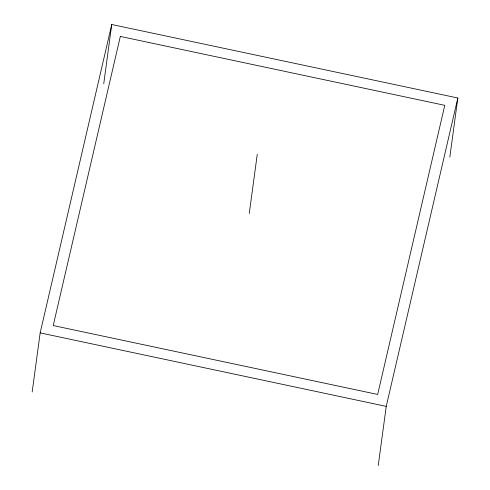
<?xml version="1.0" encoding="UTF-8"?>
<svg xmlns="http://www.w3.org/2000/svg" width="490" height="490" viewBox="0 0 490 490"><rect width="100%" height="100%" fill="white"/><g stroke="black" fill="none" stroke-linecap="round" stroke-linejoin="round"><path stroke-width="0.73" d="M32.169 392L40.162 332.882L111.751 24.5L457.832 98L449.838 157.119M103.758 83.619L111.751 24.5M249.263 213.469L257.256 154.35M378.249 465.5L386.243 406.382L457.832 98M40.162 332.882L386.243 406.382M120.326 36.431L53.214 325.544L377.668 394.45L444.779 105.338L120.326 36.431"/></g></svg>
